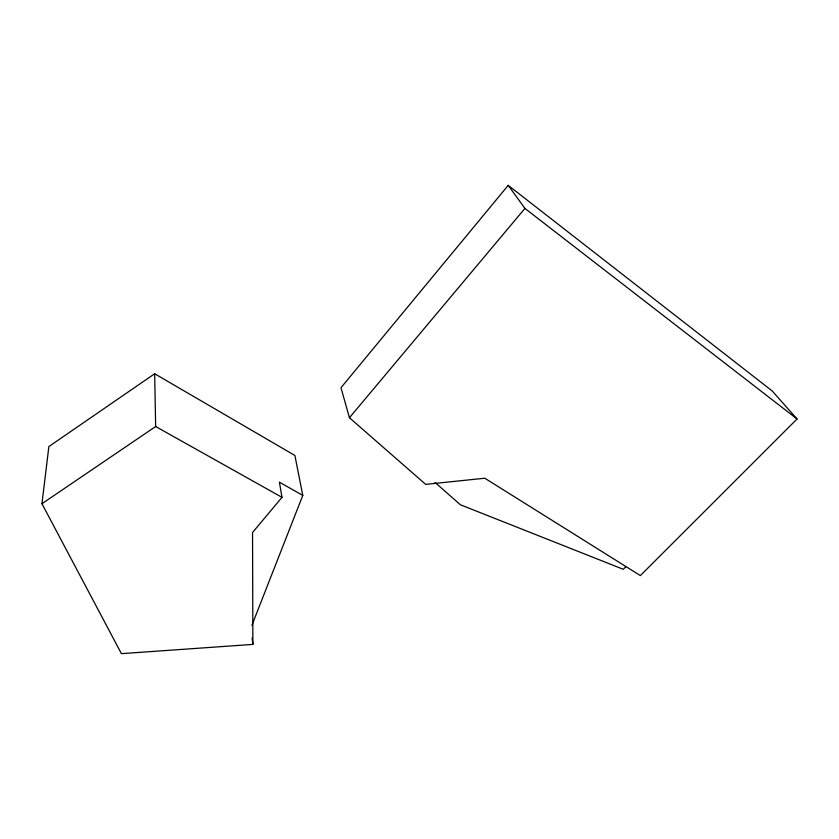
<?xml version="1.0" encoding="UTF-8"?>
<svg xmlns="http://www.w3.org/2000/svg" width="839" height="839" viewBox="0 0 839 839"><rect width="100%" height="100%" fill="white"/><g stroke="black" fill="none" stroke-linecap="round" stroke-linejoin="round"><path stroke-width="1.26" d="M302.785 495.419L279.387 482.152L281.998 497.349L252.549 532.482L252.875 644.404L121.403 653.644L41.95 503.715L48.872 446.558L154.67 373.754L294.898 455.472L302.785 495.419L251.91 625.286M508.214 185.356L340.98 387.712L349.433 417.738L425.698 484.376L484.806 478.23L640.346 575.585L797.05 418.986L772.216 390.974L508.214 185.356L524.931 208.418L797.05 418.986M349.433 417.738L524.931 208.418M625.884 566.671L623.283 569.293L460.422 504.784L435.116 482.509M41.95 503.715L155.655 426.516L154.67 373.754M155.655 426.516L281.998 497.349M252.14 637.986L252.875 644.404"/></g></svg>
